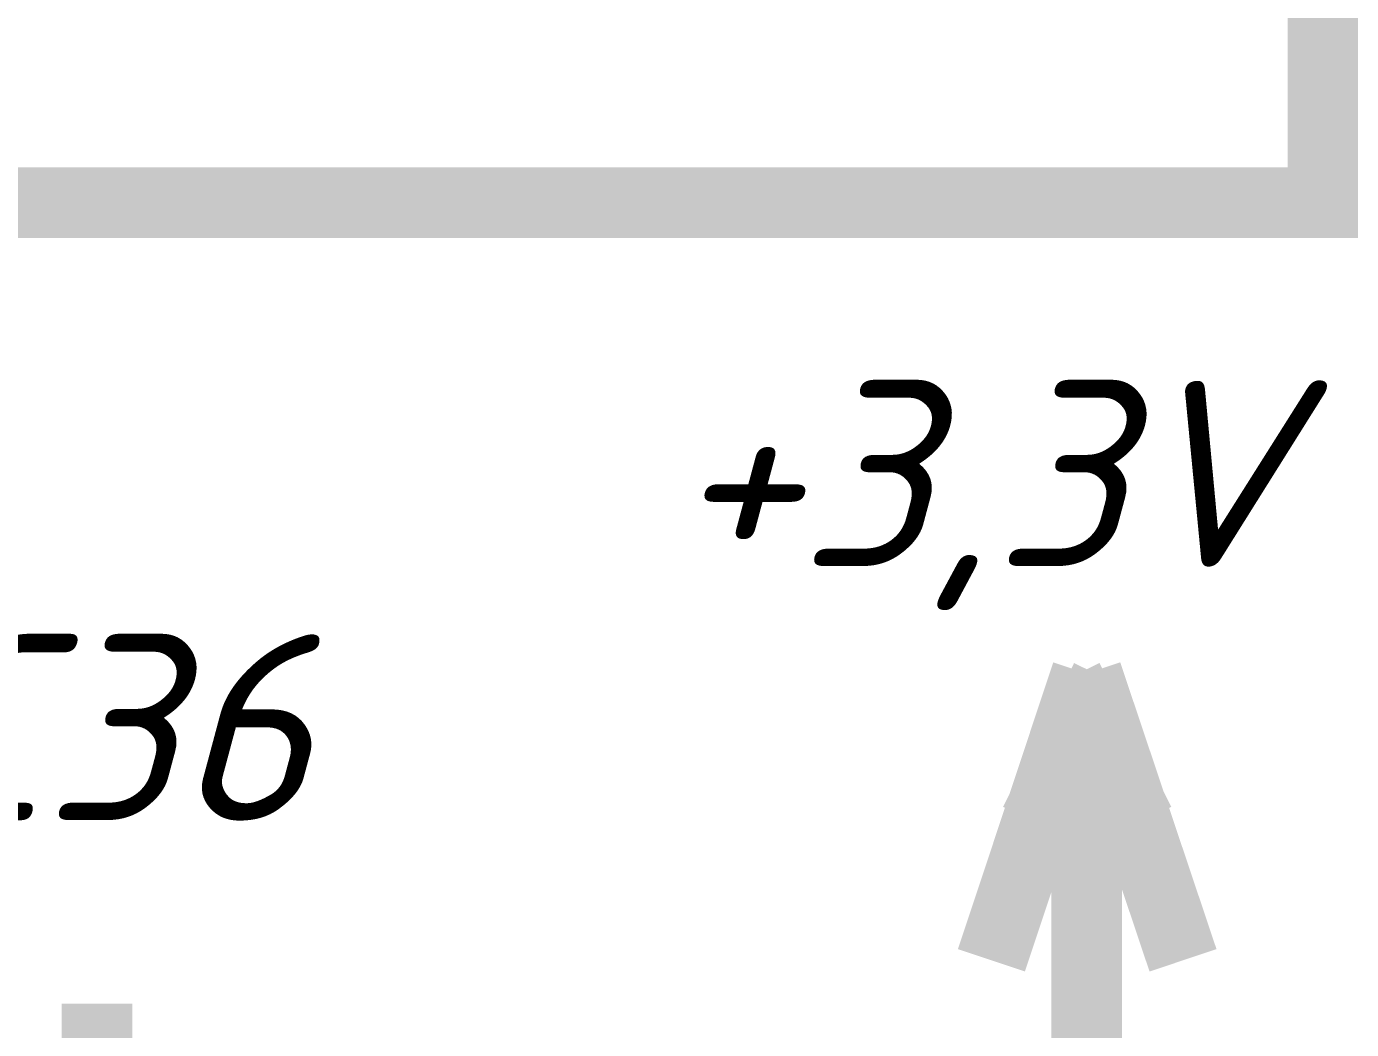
# Model space of a CAD drawing. Header units: inches. Extents: x 0 to 841, y 0 to 594.
# Drawn here: x 298.76 to 312.82, y 266.22 to 276.86 of the extents above; entities that cross this region are included whole.
import ezdxf

# ---------------------------------------------------------------- set-up
doc = ezdxf.new("R2010")
doc.units = ezdxf.units.IN
doc.layers.add('Sheet', color=255, linetype='Continuous')
doc.styles.get("Standard").update_dxf_attribs({"font": 'isocpeui.ttf'})

msp = doc.modelspace()

# ---------------------------------------------------------------- linework, layer by layer
at = {"layer": 'Sheet'}
for points in [[(350.005, 299.998, 0.749, 0.749, 0), (312.512, 299.998, 0.749, 0.749, 0), (312.512, 274.99, 0.749, 0.749, 0), (280.015, 274.99, 0.749, 0.749, 0), (262.509, 274.99, 0.749, 0.749, 0), (257.512, 274.99, 0.749, 0.749, 0)], [(308.997, 266.95, 0.749, 0.749, 0), (310.008, 269.993, 0.749, 0.749, 0)], [(310.008, 267.5, 0.749, 0.749, 0), (310.008, 269.993, 0.749, 0.749, 0)], [(310.008, 269.993, 0.749, 0.749, 0), (311.029, 266.95, 0.749, 0.749, 0)], [(310.008, 270.038, 0.3, 0.3, 0), (309.255, 268.511, 0.3, 0.3, 0)], [(310.008, 270.038, 0.3, 0.3, 0), (310.771, 268.511, 0.3, 0.3, 0)], [(310.008, 267.5, 0.3, 0.3, 0), (310.008, 270.038, 0.3, 0.3, 0)], [(310.008, 267.5, 0.749, 0.749, 0), (310.008, 262.491, 0.749, 0.749, 0)], [(299.509, 258.494, 0.749, 0.749, 0), (299.509, 266.489, 0.749, 0.749, 0)]]:
    msp.add_lwpolyline(points, format="xyseb", dxfattribs=at)

# ---------------------------------------------------------------- texts
for s, p in [('+3,3V', (305.606, 271.127)), ('C36', (297.521, 268.432))]:
    msp.add_text(s, height=1.9764, dxfattribs=at).set_placement(p)

doc.saveas('drawing.dxf')
